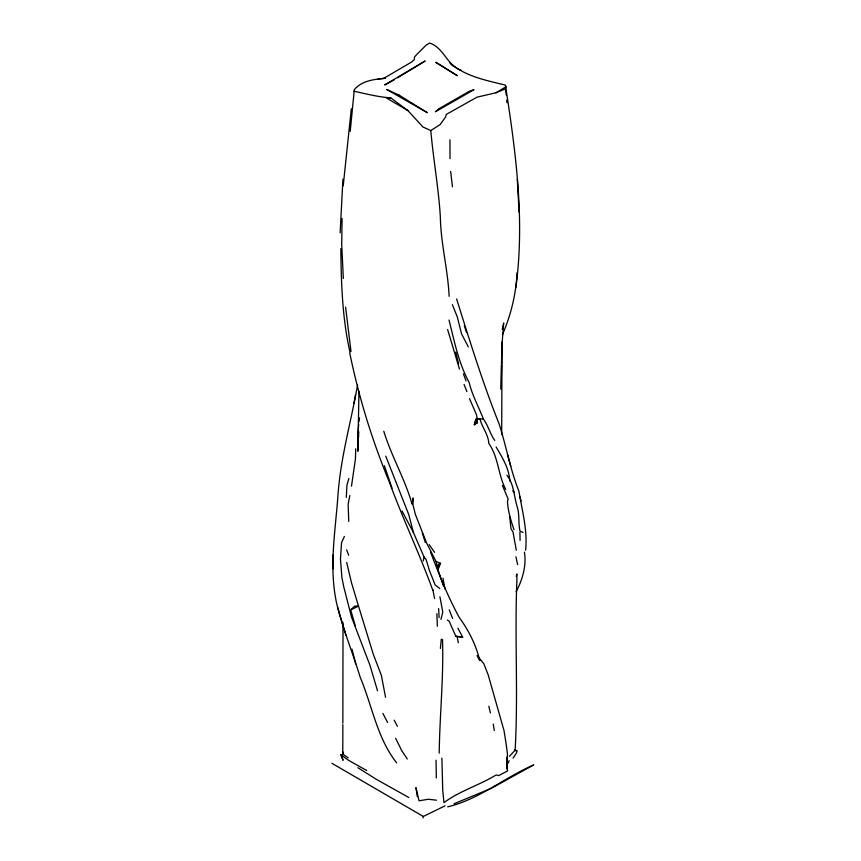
<?xml version="1.0" encoding="UTF-8"?>
<svg xmlns="http://www.w3.org/2000/svg" width="861" height="861" viewBox="0 0 861 861"><rect width="100%" height="100%" fill="white"/><g stroke="black" fill="none" stroke-linecap="round" stroke-linejoin="round"><path stroke-width="1.29" d="M358.962 391.475L357.864 451.304L358.606 431.974M342.861 724.585L342.764 754.118L341.569 755.452L343.065 760.338L340.569 754.602L349.017 760.597L366.743 770.52M501.532 362.782L502.028 341.989L501.694 434.568M342.85 723.154L343.022 622.449M442.511 639.454C443.759 677.424 439.702 715.233 439.207 753.117M340.838 248.646C341.193 283.269 342.312 318.495 350.018 352.343M501.5 365.451L501.188 389.42L501.554 362.233M342.086 218.522L341.709 244.556L343.335 278.48M355.711 448.818L355.442 458.913L351.492 486.142M506.903 475.197C514.103 484.431 513.823 495.645 517.052 506.354C519.872 514.577 518.042 522.982 520.055 531.269L523.004 532.356M340.138 232.868L342.926 179.196M357.767 437.334L358.66 424.139M358.585 431.027L358.068 443.028L358.585 435.268M396.62 762.792C377.01 737.942 372.307 705.988 360.275 677.499C353.032 653.833 343.722 630.93 337.501 606.919C328.159 569.487 335.564 531.259 338.082 493.557C340.838 456.911 351.148 421.223 357.584 385.104M346.294 497.4L346.929 485.173L348.866 478.468M501.726 348.135L503.696 322.94L502.286 329.322M502.415 334.746C510.885 315.212 516.083 294.085 517.02 272.786M509.432 756.227L515.115 750.243C518.344 693.837 514.544 637.108 516.891 580.583L516.88 573.889L516.266 576.407M515.825 287.746C525.07 220.222 515.728 151.719 505.396 85.121C486.562 80.396 466.275 76.704 451.013 63.789M350.212 131.367L354.323 89.587C362.061 80.514 374.427 79.298 385.577 78.254L378.151 78.997M343.216 185.825L351.31 108.83M440.38 648.462L441.295 639.11M358.972 421.632L359.457 417.865M343.065 751.976L342.764 754.118L348.253 757.863M423.074 817.95L423.311 816.465L445.062 805.831M383.78 431.243C391.389 456.233 404.971 478.953 412.032 504.083L413.097 497.927L413 504.858L415.379 514.437L426.669 543.087L436.01 561.437L440.52 563.298L438.938 564.224L438.023 569.734L443.458 586.072M354.022 403.163L355.464 394.812M349.835 495.495L348.135 504.223L348.759 521.368M469.525 398.6L476.51 414.841L477.08 418.521L474.368 424.785L475.95 419.189L477.263 422.826L474.368 424.785L475.95 419.189M423.235 560.995L424.107 557.121L413.42 532.475L408.76 514.609L385.771 456.158M440.95 619.436L442.791 612.053L439.917 596.791M525.608 550.19C527.718 530.634 522.11 510.465 518.871 491.104C510.218 469.363 506.257 446.246 499.186 424.075C482.72 382.951 469.837 341.021 456.61 298.939M440.52 563.298L438.023 569.734L436.01 561.437M344.411 536.435L341.559 542.667L340.461 559.08L341.925 577.742L343.797 586.976L351.492 617.046L369.907 665.101L377.527 690.791M509.206 760.704L507.226 764.59L507.344 768.572L507.086 757.034M516.083 591.755C522.476 579.873 526.631 565.602 524.424 552.159M513.027 758.132L516.535 752.934L516.88 750.889L514.932 749.748M355.324 625.947L350.707 609.868L354.657 606.122L358.52 606.122L373.211 654.069L381.369 675.368L385.556 697.281M437.14 565.72L438.938 564.224M341.569 755.452L343.614 753.816M353.979 91.223C366.355 93.871 378.194 97.045 390.743 97.863L407.899 110.585L422.977 127.008L430.801 130.571L440.165 124.544L445.611 116.967L446.278 114.427L477.069 97.142L495.99 92.773L505.181 88.952L506.171 86.649L495.99 92.773M397.599 77.759L425.162 60.991L384.706 84.927L394.155 79.858M383.672 78.373L411.633 62.035L414.356 59.603L414.518 56.966L416.746 54.501L426.217 45.063L429.628 43.05C443.953 47.721 447.063 65.63 461.195 70.344M350.707 609.868L358.52 606.122L351.568 583.058L346.671 562.384M454.027 803.776L491.071 788.439L533.745 764.902C504.449 777.526 479.308 799.309 447.698 806.843M475.132 423.031L477.263 422.826L477.08 418.521L483.441 419.156C488.338 425.732 490.049 433.858 494.72 440.391M390.743 97.863L386.826 98.208L407.899 110.585M447.365 620.017L449.216 621.276L455.824 636.301L462.68 637.205L457.934 628.207M436.462 800.213L428.391 799.245L419.027 800.805L415.971 787.6L417.316 796.619M455.824 636.301L462.68 637.205M477.08 418.521L480.061 419.35C482.235 427.637 488.391 434.665 488.822 443.48C498.508 457.223 498.088 474.702 505.73 489.468M514.792 750.297L516.88 750.889L515.115 750.243M408.803 797.512L376.322 779.334L357.907 767.721M423.311 816.465L331.915 763.309M439.67 588.472L435.085 584.823L429.295 570.122L426.141 559.607L424.107 557.121M512.639 490.899L514.404 492.46M449.776 62.853L452.94 65.92M477.274 655.565L483.807 663.723L488.144 674.733L504.029 730.634L506.053 743.377L507.484 754.139L506.677 767.657L507.635 770.886L498.767 775.578L496.076 775.008C479.2 785.307 460.011 790.753 443.953 802.624L442.726 790.312L441.897 758.121M429.187 544.615L434.59 552.385M407.285 759.015L401.581 750.318L395.63 738.318M496.119 447.01C502.426 457.686 509.12 468.341 509.82 481.127M413.42 532.475L402.044 511.057M432.803 590.291C419.662 553.914 402.787 518.785 389.409 482.225C372.2 440.617 358.822 397.244 349.77 353.118M477.231 655.813L479.749 660.516C476.015 644.695 468.535 630.284 459.085 617.165C447.72 596.221 438.862 574.158 430.478 551.912M394.166 720.162L397.405 726.307M468.33 346.908L461.539 333.864L457.32 317.031L452.402 304.686M382.887 713.414L387.601 722.465M483.441 419.156C478.77 406.898 472.086 395.177 469.159 382.413C458.493 363.051 454.414 341.171 449.001 320.034M464.316 325.792L466.554 332.497M502.404 485.4L508.162 499.122L507.473 501.113C507.882 511.068 510.874 520.216 513.963 529.666M464.079 384.512L466.91 391.594M449.238 609.836L452.585 618.446M463.412 373.857L466.038 380.906M384.383 465.715L392.013 488.198M346.66 549.856L348.651 555.248M447.623 329.548L459.473 369.068M519.57 495.99L521.142 501.005M422.32 532.97L425.28 542.505M337.501 606.919L345.885 635.192M507.495 454.468L510.799 466.328M351.988 649.097L355.711 663.853M455.738 352.084L458.622 363.945M488.822 706.214L490.393 712.897M456.965 636.279L458.364 642.693M515.954 556.809L517.633 564.633M432.868 589.559L434.568 598.599M443.028 578.226L444.954 589.096M493.256 724.026L494.268 730.494M516.342 550.319L512.962 531.872L510.993 528.815L509.723 516.783M350.987 351.439L345.595 307.14M450.647 171.425L452.445 186.826M506.688 100.102L506.968 102.707M449.13 296.313C447.914 269.568 440.767 243.534 440.337 216.735C438.572 187.849 433.298 159.307 430.801 130.571M505.794 90.071L506.203 95.022M438.615 608.544L439.121 617.595M517.31 179.131L519.075 212.172M436.893 613.645L437.334 626.195M332.776 555.022L333.239 568.787M519.893 532.378L520.076 540.417M436.053 760.22L436.301 777.924M449.959 139.826L450.002 158.661M439.218 108.594L435.44 111.747L473.98 89.684L469.31 91.277L439.218 108.594M399.203 95.184L386.729 89.479L427.347 112.705L399.203 95.184M438.163 63.736L435.795 62.304L457.32 75.693L438.163 63.736"/></g></svg>
